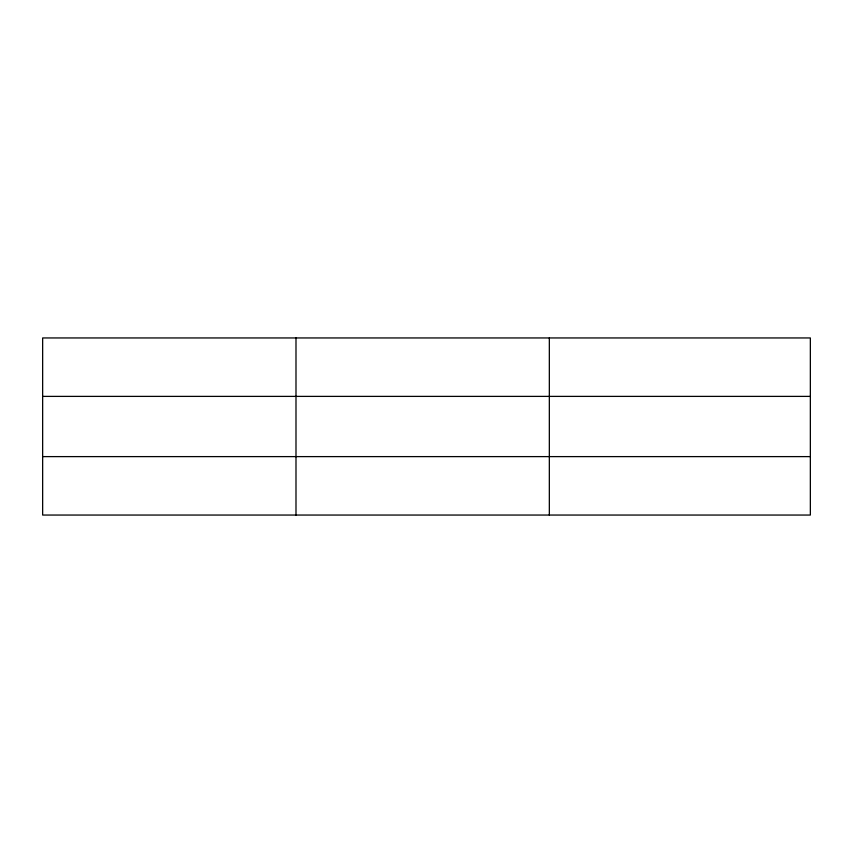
<?xml version="1.0" encoding="UTF-8"?>
<svg xmlns="http://www.w3.org/2000/svg" width="853" height="853" viewBox="0 0 853 853"><rect width="100%" height="100%" fill="white"/><g stroke="black" fill="none" stroke-linecap="round" stroke-linejoin="round"><path stroke-width="1.28" d="M295.991 515.052L295.991 337.948M549.332 515.052L549.332 337.948M810.35 456.611L810.35 515.052L42.65 515.052L42.65 337.948L810.35 337.948L810.35 456.611L42.65 456.611M42.65 396.389L810.35 396.389"/></g></svg>
